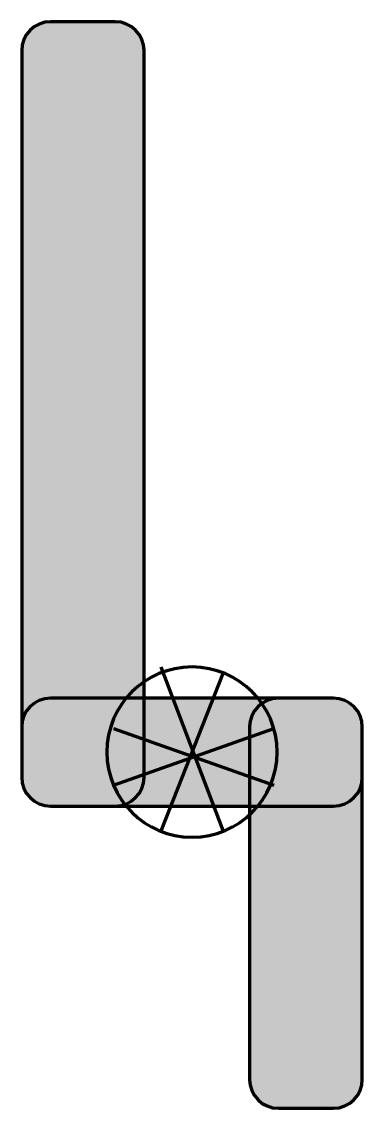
# Model space of a CAD drawing. Header units: inches. Extents: x 232 to 374, y -622 to -169.
import ezdxf

# ---------------------------------------------------------------- set-up
doc = ezdxf.new("R2010")
doc.units = ezdxf.units.IN
doc.header["$MEASUREMENT"] = 0
doc.layers.add('Layer 1', color=7, linetype='Continuous')

msp = doc.modelspace()

# ---------------------------------------------------------------- hatches: boundary and pattern name
at = {"layer": 'Layer 1', "true_color": 0x939597}
h = msp.add_hatch(color=252, dxfattribs=at)
h.dxf.hatch_style = 2
edge = h.paths.add_edge_path()
edge.add_spline(control_points=[(271, -496), (271, -496), (244, -496), (244, -496), (237.4, -496), (232, -490.6), (232, -484), (232, -484), (232, -181), (232, -181), (232, -174.4), (237.4, -169), (244, -169), (244, -169), (271, -169), (271, -169), (277.6, -169), (283, -174.4), (283, -181), (283, -181), (283, -484), (283, -484), (283, -490.6), (277.6, -496), (271, -496)], knot_values=[0, 0, 0, 0, 1, 1, 1, 2, 2, 2, 3, 3, 3, 4, 4, 4, 5, 5, 5, 6, 6, 6, 7, 7, 7, 8, 8, 8, 8], degree=3, periodic=1)
h = msp.add_hatch(color=252, dxfattribs=at)
h.dxf.hatch_style = 2
edge = h.paths.add_edge_path()
edge.add_spline(control_points=[(362, -496), (362, -496), (244, -496), (244, -496), (237.4, -496), (232, -490.6), (232, -484), (232, -484), (232, -463), (232, -463), (232, -456.4), (237.4, -451), (244, -451), (244, -451), (362, -451), (362, -451), (368.6, -451), (374, -456.4), (374, -463), (374, -463), (374, -484), (374, -484), (374, -490.6), (368.6, -496), (362, -496)], knot_values=[0, 0, 0, 0, 1, 1, 1, 2, 2, 2, 3, 3, 3, 4, 4, 4, 5, 5, 5, 6, 6, 6, 7, 7, 7, 8, 8, 8, 8], degree=3, periodic=1)
h = msp.add_hatch(color=252, dxfattribs=at)
h.dxf.hatch_style = 2
edge = h.paths.add_edge_path()
edge.add_spline(control_points=[(362, -622), (362, -622), (339, -622), (339, -622), (332.4, -622), (327, -616.6), (327, -610), (327, -610), (327, -463), (327, -463), (327, -456.4), (332.4, -451), (339, -451), (339, -451), (362, -451), (362, -451), (368.6, -451), (374, -456.4), (374, -463), (374, -463), (374, -610), (374, -610), (374, -616.6), (368.6, -622), (362, -622)], knot_values=[0, 0, 0, 0, 1, 1, 1, 2, 2, 2, 3, 3, 3, 4, 4, 4, 5, 5, 5, 6, 6, 6, 7, 7, 7, 8, 8, 8, 8], degree=3, periodic=1)

# ---------------------------------------------------------------- linework, layer by layer
at = {"layer": 'Layer 1', "color": 250, "lineweight": 158, "true_color": 0x231f20}
for points in [[(290, -438), (316, -506.53)], [(316, -440.47), (290, -506.53)], [(270.28, -487.29), (337.11, -463.68)], [(270.28, -463.68), (337.11, -487.29)]]:
    msp.add_lwpolyline(points, dxfattribs=at)
at = {"layer": 'Layer 1', "color": 252, "lineweight": 211, "true_color": 0x939597}
for points in [[(271, -496), (271, -496), (244, -496), (244, -496), (237.4, -496), (232, -490.6), (232, -484), (232, -484), (232, -181), (232, -181), (232, -174.4), (237.4, -169), (244, -169), (244, -169), (271, -169), (271, -169), (277.6, -169), (283, -174.4), (283, -181), (283, -181), (283, -484), (283, -484), (283, -490.6), (277.6, -496), (271, -496)], [(362, -496), (362, -496), (244, -496), (244, -496), (237.4, -496), (232, -490.6), (232, -484), (232, -484), (232, -463), (232, -463), (232, -456.4), (237.4, -451), (244, -451), (244, -451), (362, -451), (362, -451), (368.6, -451), (374, -456.4), (374, -463), (374, -463), (374, -484), (374, -484), (374, -490.6), (368.6, -496), (362, -496)], [(362, -622), (362, -622), (339, -622), (339, -622), (332.4, -622), (327, -616.6), (327, -610), (327, -610), (327, -463), (327, -463), (327, -456.4), (332.4, -451), (339, -451), (339, -451), (362, -451), (362, -451), (368.6, -451), (374, -456.4), (374, -463), (374, -463), (374, -610), (374, -610), (374, -616.6), (368.6, -622), (362, -622)]]:
    msp.add_open_spline(points, degree=3, knots=[0, 0, 0, 0, 1, 1, 1, 2, 2, 2, 3, 3, 3, 4, 4, 4, 5, 5, 5, 6, 6, 6, 7, 7, 7, 8, 8, 8, 8], dxfattribs=at)
at = {"layer": 'Layer 1', "color": 250, "lineweight": 158, "true_color": 0x231f20}
msp.add_open_spline([(338.5, -473.5), (338.5, -493.11), (322.61, -509), (303, -509), (283.39, -509), (267.5, -493.11), (267.5, -473.5), (267.5, -453.89), (283.39, -438), (303, -438), (322.61, -438), (338.5, -453.89), (338.5, -473.5)], degree=3, knots=[0, 0, 0, 0, 1, 1, 1, 2, 2, 2, 3, 3, 3, 4, 4, 4, 4], dxfattribs=at)

doc.saveas('drawing.dxf')
